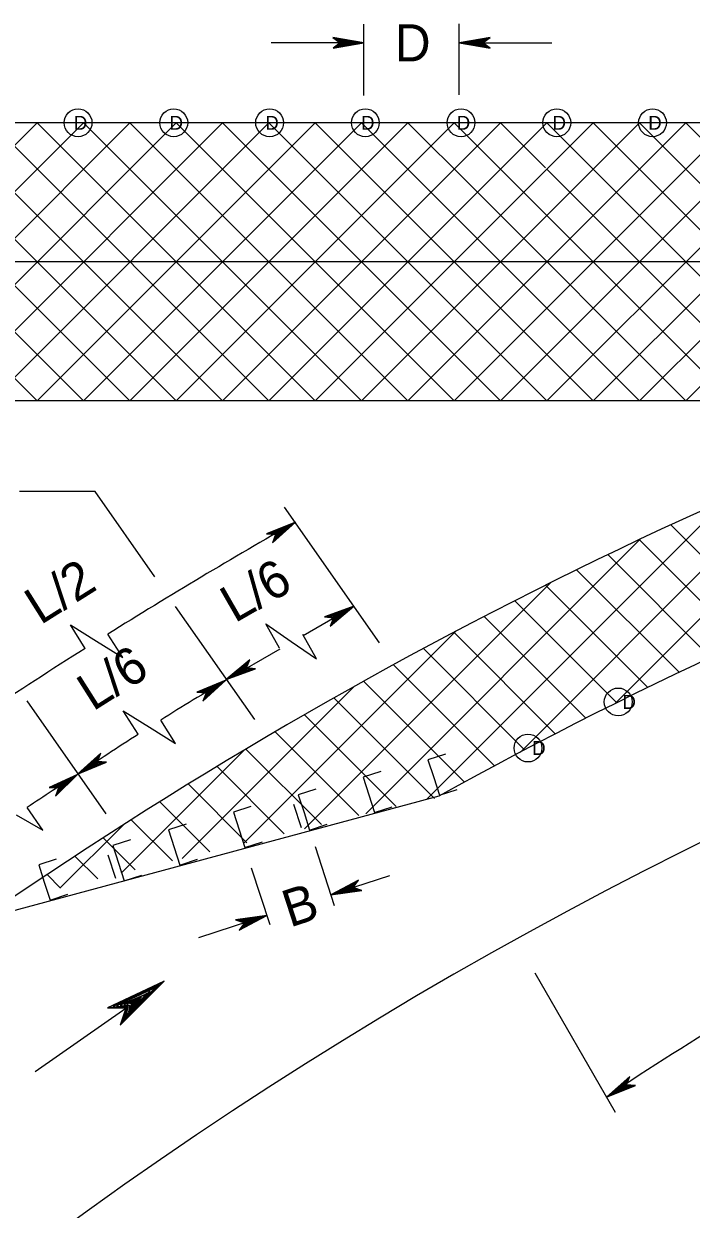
# Model space of a CAD drawing. Extents: x 499945 to 500993, y 499985 to 500645.
# Drawn here: x 500158.6 to 500230.6, y 500387.1 to 500514.9 of the extents above; entities that cross this region are included whole.
import ezdxf

# ---------------------------------------------------------------- set-up
doc = ezdxf.new("R2010")
doc.units = 0
for name, color, linetype in [('1', 7, 'Continuous'), ('24', 7, 'Continuous'), ('5', 7, 'Continuous'), ('56', 7, 'Continuous'), ('60', 7, 'Continuous')]:
    doc.layers.add(name, color=color, linetype=linetype)

msp = doc.modelspace()

# ---------------------------------------------------------------- linework, layer by layer
at = {"layer": '1'}
for p, q in [((500195.31, 500507.14), (500195.31, 500514.8)), ((500205.59, 500507.2), (500205.59, 500514.86)), ((500195.31, 500512.8), (500185.32, 500512.8)), ((500205.59, 500512.8), (500215.58, 500512.8)), ((500777, 500504.18), (500055.4, 500504.18)), ((500160.07, 500474.2), (500130.1, 500504.18)), ((500130.1, 500474.2), (500160.07, 500504.18)), ((500165.07, 500474.2), (500135.09, 500504.18)), ((500135.09, 500474.2), (500165.07, 500504.18)), ((500170.07, 500474.2), (500140.09, 500504.18)), ((500140.09, 500474.2), (500170.07, 500504.18)), ((500175.06, 500474.2), (500145.09, 500504.18)), ((500145.09, 500474.2), (500175.06, 500504.18)), ((500180.06, 500474.2), (500150.08, 500504.18)), ((500150.08, 500474.2), (500180.06, 500504.18)), ((500185.05, 500474.2), (500155.08, 500504.18)), ((500155.08, 500474.2), (500185.05, 500504.18)), ((500190.05, 500474.2), (500160.07, 500504.18)), ((500160.07, 500474.2), (500190.05, 500504.18)), ((500195.05, 500474.2), (500165.07, 500504.18)), ((500165.07, 500474.2), (500195.05, 500504.18)), ((500200.04, 500474.2), (500170.07, 500504.18)), ((500170.07, 500474.2), (500200.04, 500504.18)), ((500205.04, 500474.2), (500175.06, 500504.18)), ((500175.06, 500474.2), (500205.04, 500504.18)), ((500210.04, 500474.2), (500180.06, 500504.18)), ((500180.06, 500474.2), (500210.04, 500504.18)), ((500215.03, 500474.2), (500185.05, 500504.18)), ((500220.03, 500474.2), (500190.05, 500504.18)), ((500225.02, 500474.2), (500195.05, 500504.18)), ((500207.11, 500497.12), (500200.04, 500504.18)), ((500210.64, 500498.58), (500205.04, 500504.18)), ((500209.33, 500498.47), (500215.03, 500504.18)), ((500214.9, 500499.32), (500210.04, 500504.18)), ((500219.89, 500499.32), (500215.03, 500504.18)), ((500215.17, 500499.32), (500220.03, 500504.18)), ((500224.89, 500499.32), (500220.03, 500504.18)), ((500220.16, 500499.32), (500225.02, 500504.18)), ((500225.02, 500474.2), (500255, 500504.18)), ((500229.89, 500499.32), (500225.02, 500504.18)), ((500225.16, 500499.32), (500230.02, 500504.18)), ((500230.02, 500474.2), (500260, 500504.18)), ((500234.88, 500499.32), (500230.02, 500504.18)), ((500230.16, 500499.32), (500235.02, 500504.18)), ((500190.05, 500474.2), (500215.17, 500499.32)), ((500195.05, 500474.2), (500220.16, 500499.32)), ((500200.04, 500474.2), (500225.16, 500499.32)), ((500205.04, 500474.2), (500230.16, 500499.32)), ((500210.04, 500474.2), (500235.15, 500499.32)), ((500245.01, 500474.2), (500219.89, 500499.32)), ((500250.01, 500474.2), (500224.89, 500499.32)), ((500254.84, 500474.36), (500229.89, 500499.32)), ((500185.05, 500474.2), (500209.33, 500498.47)), ((500235.02, 500474.2), (500210.64, 500498.58)), ((500240.01, 500474.2), (500215.03, 500499.18)), ((500215.03, 500474.2), (500239.17, 500498.34)), ((500230.02, 500474.2), (500207.11, 500497.12)), ((500220.03, 500474.2), (500241.71, 500495.89)), ((500777, 500489.19), (500055.4, 500489.19)), ((500260.02, 500474.2), (500055.4, 500474.2)), ((500222.41, 500441.61), (500251.75, 500470.95)), ((500212.18, 500436.37), (500243.24, 500467.43)), ((500172.77, 500455.25), (500166.32, 500464.46)), ((500202.12, 500431.32), (500234.39, 500463.58)), ((500196.99, 500448.14), (500186.75, 500462.77)), ((500239.53, 500449.7), (500228.39, 500460.85)), ((500195.52, 500429.71), (500225.15, 500459.33)), ((500236.1, 500448.14), (500224.98, 500459.26)), ((500232.68, 500446.56), (500221.6, 500457.64)), ((500229.29, 500444.96), (500218.23, 500456.01)), ((500188.92, 500428.11), (500215.45, 500454.63)), ((500225.92, 500443.33), (500214.89, 500454.36)), ((500183.54, 500439.86), (500175, 500452.06)), ((500188.77, 500448.93), (500194.23, 500452.1)), ((500222.57, 500441.69), (500211.57, 500452.68)), ((500219.24, 500440.02), (500208.27, 500450.98)), ((500165.26, 500447.54), (500163.67, 500450.08)), ((500163.67, 500450.08), (500166.48, 500448.31)), ((500186.22, 500447.58), (500184.73, 500450.18)), ((500184.73, 500450.18), (500187.47, 500448.3)), ((500166.48, 500448.31), (500169.3, 500446.55)), ((500169.3, 500446.55), (500167.7, 500449.08)), ((500182.32, 500426.5), (500205.19, 500449.37)), ((500187.47, 500448.3), (500190.21, 500446.42)), ((500190.21, 500446.42), (500188.72, 500449.02)), ((500215.93, 500438.33), (500204.99, 500449.27)), ((500180.42, 500444.11), (500186.27, 500447.49)), ((500212.64, 500436.62), (500201.73, 500447.53)), ((500209.38, 500434.89), (500198.49, 500445.77)), ((500175.72, 500424.9), (500194.25, 500443.43)), ((500206.14, 500433.13), (500195.27, 500444)), ((500167.52, 500429.7), (500158.99, 500441.87)), ((500202.91, 500431.36), (500192.07, 500442.2)), ((500170.96, 500438.28), (500169.36, 500440.81)), ((500169.36, 500440.81), (500172.18, 500439.05)), ((500175, 500437.29), (500173.4, 500439.82)), ((500198.78, 500430.5), (500188.89, 500440.39)), ((500172.18, 500439.05), (500175, 500437.29)), ((500194.76, 500429.53), (500185.73, 500438.55)), ((500169.12, 500423.3), (500182.42, 500436.59)), ((500190.74, 500428.55), (500182.59, 500436.69)), ((500186.72, 500427.57), (500179.47, 500434.82)), ((500182.7, 500426.6), (500176.37, 500432.93)), ((500160.7, 500427.94), (500159, 500430.41)), ((500178.68, 500425.62), (500173.29, 500431.01)), ((500157.81, 500429.59), (500160.7, 500427.94)), ((500174.66, 500424.64), (500170.22, 500429.08)), ((500162.52, 500421.69), (500169.37, 500428.53)), ((500170.64, 500423.66), (500167.18, 500427.13)), ((500190.04, 500426.19), (500192.11, 500419.83)), ((500166.62, 500422.69), (500164.15, 500425.16)), ((500162.6, 500421.71), (500161.14, 500423.17)), ((500183.17, 500423.9), (500185.16, 500417.79)), ((500198.07, 500423.03), (500191.73, 500420.98)), ((500184.85, 500418.74), (500177.47, 500416.34)), ((500222.43, 500397.54), (500213.77, 500412.55))]:
    msp.add_line(p, q, dxfattribs=at)
for centre, radius, start, end in [((500438.27, 500007.45), 499.62, 110.8985, 129.4898), ((500436.78, 500010.11), 464.3, 91.723, 128.6223), ((500436.78, 500010.11), 481.81, 109.8807, 118.9738), ((500483.59, 499943.2), 596.4, 119.71858, 121.98201), ((500483.59, 499943.2), 596.4, 122.25893, 124.7212), ((500351.04, 500156.84), 334.11, 120.7072, 122.1186), ((500351.04, 500156.84), 334.11, 122.6129, 123.9505), ((500288.36, 500238.17), 231.7, 122.3322, 123.9381)]:
    msp.add_arc(centre, radius, start, end, dxfattribs=at)
at = {"layer": '24'}
msp.add_line((500159.87, 500401.93), (500169.64, 500408.77), dxfattribs=at)
for points in [[(500195.31, 500512.8), (500191.96, 500513.39), (500192.76, 500512.8), (500191.98, 500512.22), (500195.31, 500512.8), (500195.09, 500512.79), (500192.05, 500513.35), (500192.82, 500512.79), (500192.11, 500512.26), (500194.97, 500512.78), (500194.85, 500512.8), (500192.26, 500513.26), (500192.84, 500512.79), (500192.24, 500512.34), (500194.8, 500512.8), (500194.69, 500512.78), (500192.42, 500513.19), (500192.86, 500512.8), (500192.41, 500512.39), (500194.37, 500512.78), (500194.18, 500512.78), (500192.59, 500513.11), (500192.9, 500512.81), (500192.57, 500512.48), (500194.15, 500512.8), (500193.97, 500512.81), (500192.77, 500513.01), (500193, 500512.78), (500192.75, 500512.55), (500193.8, 500512.8), (500193.63, 500512.82), (500192.92, 500512.95), (500193.03, 500512.79), (500192.84, 500512.61), (500193.55, 500512.8), (500193.08, 500512.91), (500193.15, 500512.78), (500192.94, 500512.65), (500193.43, 500512.78), (500193.12, 500512.86), (500193.25, 500512.76), (500193.1, 500512.7), (500193.25, 500512.79), (500193.17, 500512.81)], [(500205.59, 500512.8), (500208.94, 500512.21), (500208.14, 500512.8), (500208.92, 500513.38), (500205.59, 500512.8), (500205.81, 500512.81), (500208.85, 500512.25), (500208.08, 500512.81), (500208.79, 500513.34), (500205.93, 500512.82), (500206.04, 500512.8), (500208.64, 500512.34), (500208.06, 500512.81), (500208.66, 500513.26), (500206.09, 500512.8), (500206.21, 500512.82), (500208.48, 500512.41), (500208.04, 500512.8), (500208.49, 500513.21), (500206.53, 500512.82), (500206.72, 500512.82), (500208.31, 500512.49), (500208, 500512.79), (500208.33, 500513.12), (500206.75, 500512.8), (500206.93, 500512.79), (500208.13, 500512.58), (500207.9, 500512.82), (500208.15, 500513.05), (500207.1, 500512.8), (500207.26, 500512.78), (500207.98, 500512.65), (500207.86, 500512.81), (500208.06, 500512.99), (500207.35, 500512.8), (500207.82, 500512.69), (500207.75, 500512.82), (500207.96, 500512.94), (500207.47, 500512.82), (500207.78, 500512.74), (500207.65, 500512.84), (500207.8, 500512.9), (500207.65, 500512.81), (500207.73, 500512.79)], [(500187.93, 500461.16), (500184.8, 500459.88), (500185.79, 500459.81), (500185.44, 500458.91), (500187.93, 500461.16), (500187.75, 500461.04), (500184.91, 500459.9), (500185.85, 500459.84), (500185.53, 500459.02), (500187.65, 500460.96), (500187.55, 500460.92), (500185.12, 500459.93), (500185.86, 500459.85), (500185.6, 500459.15), (500187.51, 500460.89), (500187.42, 500460.82), (500185.3, 500459.96), (500185.88, 500459.86), (500185.71, 500459.28), (500187.15, 500460.65), (500186.99, 500460.55), (500185.48, 500459.98), (500185.9, 500459.89), (500185.8, 500459.44), (500186.95, 500460.54), (500186.8, 500460.46), (500185.69, 500460), (500186, 500459.92), (500185.91, 500459.6), (500186.67, 500460.36), (500186.52, 500460.29), (500185.84, 500460.02), (500186.02, 500459.95), (500185.96, 500459.7), (500186.45, 500460.23), (500186, 500460.07), (500186.12, 500460), (500186.02, 500459.78), (500186.36, 500460.15), (500186.06, 500460.05), (500186.22, 500460.04), (500186.13, 500459.91), (500186.21, 500460.06), (500186.13, 500460.04)], [(500194.23, 500452.1), (500191.06, 500450.95), (500192.04, 500450.84), (500191.66, 500449.95), (500194.23, 500452.1), (500194.05, 500451.98), (500191.16, 500450.96), (500192.1, 500450.86), (500191.75, 500450.05), (500193.95, 500451.91), (500193.84, 500451.87), (500191.38, 500450.98), (500192.11, 500450.87), (500191.82, 500450.18), (500193.8, 500451.85), (500193.71, 500451.78), (500191.56, 500451.01), (500192.13, 500450.89), (500191.94, 500450.31), (500193.43, 500451.62), (500193.27, 500451.52), (500191.74, 500451.02), (500192.16, 500450.91), (500192.03, 500450.46), (500193.23, 500451.52), (500193.08, 500451.44), (500191.95, 500451.03), (500192.26, 500450.94), (500192.16, 500450.62), (500192.94, 500451.35), (500192.79, 500451.28), (500192.1, 500451.05), (500192.28, 500450.97), (500192.2, 500450.72), (500192.72, 500451.23), (500192.26, 500451.09), (500192.38, 500451.01), (500192.27, 500450.8), (500192.63, 500451.15), (500192.32, 500451.07), (500192.48, 500451.04), (500192.39, 500450.92), (500192.47, 500451.07), (500192.39, 500451.05)], [(500180.44, 500444.17), (500183.62, 500445.32), (500182.64, 500445.43), (500183.02, 500446.32), (500180.44, 500444.17), (500180.63, 500444.29), (500183.52, 500445.31), (500182.58, 500445.41), (500182.93, 500446.22), (500180.73, 500444.36), (500180.84, 500444.4), (500183.3, 500445.28), (500182.57, 500445.4), (500182.86, 500446.09), (500180.88, 500444.42), (500180.97, 500444.49), (500183.12, 500445.26), (500182.55, 500445.38), (500182.74, 500445.96), (500181.25, 500444.65), (500181.41, 500444.75), (500182.94, 500445.25), (500182.52, 500445.36), (500182.65, 500445.81), (500181.44, 500444.75), (500181.6, 500444.83), (500182.73, 500445.24), (500182.42, 500445.33), (500182.52, 500445.65), (500181.74, 500444.92), (500181.89, 500444.99), (500182.58, 500445.22), (500182.4, 500445.3), (500182.48, 500445.55), (500181.96, 500445.04), (500182.42, 500445.18), (500182.3, 500445.26), (500182.41, 500445.47), (500182.05, 500445.12), (500182.36, 500445.2), (500182.2, 500445.23), (500182.29, 500445.35), (500182.21, 500445.2), (500182.29, 500445.22)], [(500180.42, 500444.11), (500177.3, 500442.83), (500178.29, 500442.75), (500177.94, 500441.85), (500180.42, 500444.11), (500180.24, 500443.98), (500177.4, 500442.84), (500178.34, 500442.78), (500178.03, 500441.96), (500180.14, 500443.91), (500180.04, 500443.87), (500177.62, 500442.87), (500178.36, 500442.79), (500178.09, 500442.09), (500180, 500443.84), (500179.92, 500443.77), (500177.79, 500442.9), (500178.37, 500442.81), (500178.21, 500442.23), (500179.64, 500443.59), (500179.49, 500443.49), (500177.98, 500442.92), (500178.4, 500442.84), (500178.29, 500442.38), (500179.45, 500443.49), (500179.29, 500443.4), (500178.18, 500442.94), (500178.5, 500442.87), (500178.41, 500442.54), (500179.16, 500443.31), (500179.01, 500443.23), (500178.33, 500442.97), (500178.52, 500442.89), (500178.45, 500442.64), (500178.95, 500443.17), (500178.49, 500443.02), (500178.62, 500442.95), (500178.51, 500442.73), (500178.86, 500443.1), (500178.56, 500443), (500178.72, 500442.98), (500178.63, 500442.85), (500178.7, 500443.01), (500178.63, 500442.98)], [(500164.44, 500433.99), (500167.57, 500435.28), (500166.58, 500435.35), (500166.93, 500436.25), (500164.44, 500433.99), (500164.63, 500434.12), (500167.47, 500435.26), (500166.53, 500435.32), (500166.84, 500436.14), (500164.72, 500434.19), (500164.82, 500434.24), (500167.25, 500435.23), (500166.51, 500435.31), (500166.77, 500436.01), (500164.87, 500434.26), (500164.95, 500434.34), (500167.07, 500435.2), (500166.5, 500435.29), (500166.66, 500435.87), (500165.22, 500434.51), (500165.38, 500434.61), (500166.89, 500435.18), (500166.47, 500435.27), (500166.57, 500435.72), (500165.42, 500434.61), (500165.57, 500434.7), (500166.69, 500435.16), (500166.37, 500435.23), (500166.46, 500435.56), (500165.71, 500434.79), (500165.86, 500434.87), (500166.53, 500435.14), (500166.35, 500435.21), (500166.42, 500435.46), (500165.92, 500434.93), (500166.37, 500435.08), (500166.25, 500435.16), (500166.35, 500435.37), (500166.01, 500435.01), (500166.31, 500435.1), (500166.15, 500435.12), (500166.24, 500435.25), (500166.17, 500435.09), (500166.24, 500435.12)], [(500164.44, 500433.95), (500161.37, 500432.56), (500162.36, 500432.52), (500162.04, 500431.6), (500164.44, 500433.95), (500164.27, 500433.82), (500161.47, 500432.57), (500162.41, 500432.55), (500162.13, 500431.72), (500164.17, 500433.75), (500164.07, 500433.7), (500161.69, 500432.62), (500162.43, 500432.56), (500162.19, 500431.85), (500164.03, 500433.67), (500163.95, 500433.59), (500161.86, 500432.65), (500162.44, 500432.58), (500162.3, 500431.99), (500163.68, 500433.41), (500163.53, 500433.3), (500162.05, 500432.68), (500162.47, 500432.61), (500162.38, 500432.15), (500163.49, 500433.3), (500163.34, 500433.21), (500162.25, 500432.7), (500162.57, 500432.64), (500162.49, 500432.31), (500163.21, 500433.11), (500163.06, 500433.02), (500162.4, 500432.73), (500162.59, 500432.67), (500162.53, 500432.41), (500163, 500432.96), (500162.56, 500432.79), (500162.68, 500432.72), (500162.59, 500432.5), (500162.92, 500432.88), (500162.62, 500432.77), (500162.78, 500432.76), (500162.7, 500432.63), (500162.76, 500432.79), (500162.69, 500432.76)], [(500191.73, 500420.98), (500195.1, 500421.45), (500194.16, 500421.76), (500194.72, 500422.56), (500191.73, 500420.98), (500191.94, 500421.05), (500195, 500421.46), (500194.1, 500421.75), (500194.61, 500422.47), (500192.05, 500421.1), (500192.16, 500421.12), (500194.78, 500421.48), (500194.08, 500421.75), (500194.51, 500422.36), (500192.21, 500421.13), (500192.31, 500421.18), (500194.6, 500421.49), (500194.06, 500421.73), (500194.36, 500422.26), (500192.62, 500421.28), (500192.8, 500421.34), (500194.41, 500421.52), (500194.03, 500421.71), (500194.24, 500422.13), (500192.84, 500421.33), (500193.01, 500421.38), (500194.21, 500421.56), (500193.92, 500421.71), (500194.09, 500422), (500193.16, 500421.44), (500193.33, 500421.48), (500194.06, 500421.57), (500193.89, 500421.69), (500194.02, 500421.92), (500193.41, 500421.52), (500193.89, 500421.56), (500193.78, 500421.66), (500193.94, 500421.85), (500193.52, 500421.57), (500193.83, 500421.59), (500193.68, 500421.65), (500193.8, 500421.75), (500193.69, 500421.62), (500193.77, 500421.63)], [(500184.85, 500418.74), (500181.48, 500418.27), (500182.42, 500417.95), (500181.86, 500417.16), (500184.85, 500418.74), (500184.64, 500418.67), (500181.58, 500418.25), (500182.49, 500417.96), (500181.97, 500417.24), (500184.53, 500418.62), (500184.42, 500418.6), (500181.8, 500418.24), (500182.5, 500417.97), (500182.07, 500417.35), (500184.37, 500418.58), (500184.27, 500418.53), (500181.98, 500418.22), (500182.52, 500417.98), (500182.22, 500417.46), (500183.96, 500418.43), (500183.78, 500418.38), (500182.17, 500418.19), (500182.55, 500418), (500182.34, 500417.58), (500183.74, 500418.38), (500183.57, 500418.33), (500182.37, 500418.16), (500182.66, 500418.01), (500182.49, 500417.72), (500183.42, 500418.27), (500183.25, 500418.24), (500182.53, 500418.15), (500182.69, 500418.03), (500182.56, 500417.8), (500183.17, 500418.2), (500182.69, 500418.16), (500182.8, 500418.06), (500182.64, 500417.87), (500183.07, 500418.14), (500182.75, 500418.12), (500182.9, 500418.06), (500182.78, 500417.96), (500182.89, 500418.1), (500182.81, 500418.09)], [(500173.78, 500411.67), (500167.66, 500408.82), (500169.64, 500408.77), (500169.03, 500406.93), (500173.78, 500411.67), (500173.43, 500411.41), (500167.87, 500408.86), (500169.75, 500408.83), (500169.2, 500407.16), (500173.24, 500411.26), (500173.04, 500411.16), (500168.29, 500408.95), (500169.78, 500408.85), (500169.32, 500407.43), (500172.96, 500411.1), (500172.8, 500410.95), (500168.64, 500409.03), (500169.81, 500408.89), (500169.54, 500407.71), (500172.27, 500410.58), (500171.97, 500410.36), (500169.01, 500409.08), (500169.85, 500408.95), (500169.69, 500408.02), (500171.89, 500410.35), (500171.59, 500410.16), (500169.41, 500409.14), (500170.05, 500409.02), (500169.91, 500408.36), (500171.33, 500409.96), (500171.04, 500409.79), (500169.72, 500409.2), (500170.09, 500409.07), (500169.98, 500408.56), (500170.92, 500409.67), (500170.03, 500409.32), (500170.29, 500409.18), (500170.1, 500408.74), (500170.75, 500409.51), (500170.16, 500409.28), (500170.48, 500409.26), (500170.31, 500409), (500170.44, 500409.32), (500170.3, 500409.26)], [(500221.47, 500399.17), (500224.6, 500400.42), (500223.62, 500400.5), (500223.97, 500401.4), (500221.47, 500399.17), (500221.65, 500399.29), (500224.5, 500400.41), (500223.56, 500400.47), (500223.88, 500401.29), (500221.75, 500399.36), (500221.85, 500399.41), (500224.28, 500400.37), (500223.55, 500400.46), (500223.81, 500401.16), (500221.89, 500399.43), (500221.98, 500399.51), (500224.11, 500400.35), (500223.53, 500400.45), (500223.7, 500401.03), (500222.25, 500399.67), (500222.41, 500399.77), (500223.92, 500400.33), (500223.5, 500400.42), (500223.61, 500400.88), (500222.45, 500399.78), (500222.6, 500399.86), (500223.72, 500400.31), (500223.4, 500400.39), (500223.49, 500400.71), (500222.74, 500399.96), (500222.89, 500400.03), (500223.57, 500400.29), (500223.38, 500400.36), (500223.45, 500400.62), (500222.95, 500400.09), (500223.41, 500400.24), (500223.28, 500400.31), (500223.39, 500400.53), (500223.04, 500400.17), (500223.34, 500400.26), (500223.18, 500400.28), (500223.27, 500400.41), (500223.2, 500400.25), (500223.27, 500400.28)]]:
    msp.add_lwpolyline(points, dxfattribs=at)
msp.add_arc((500353.91, 500205.16), 234.91, 116.0291, 124.3201, dxfattribs=at)
at = {"layer": '5'}
for p, q in [((500488.97, 500504.18), (500055.4, 500504.18)), ((500166.32, 500464.46), (500158.19, 500464.46)), ((500203.38, 500431.62), (500154.4, 500418.43))]:
    msp.add_line(p, q, dxfattribs=at)
at = {"layer": '56'}
for p, q in [((500187.71, 500430.76), (500188.53, 500428.25)), ((500167.71, 500425.29), (500168.53, 500422.77))]:
    msp.add_line(p, q, dxfattribs=at)
for points in [[(500204.12, 500436.15), (500202.22, 500435.53), (500202.84, 500433.63), (500203.46, 500431.73), (500205.36, 500432.35)], [(500197.13, 500434.26), (500195.23, 500433.65), (500195.84, 500431.75), (500196.46, 500429.85), (500198.36, 500430.46)], [(500190.13, 500432.38), (500188.23, 500431.76), (500188.85, 500429.86), (500189.46, 500427.96), (500191.36, 500428.58)], [(500190.13, 500432.38), (500188.23, 500431.76), (500188.85, 500429.86), (500189.46, 500427.96), (500191.36, 500428.58)], [(500183.13, 500430.5), (500181.23, 500429.88), (500181.85, 500427.98), (500182.46, 500426.08), (500184.37, 500426.69)], [(500176.13, 500428.61), (500174.23, 500427.99), (500174.85, 500426.09), (500175.47, 500424.19), (500177.37, 500424.81)], [(500170.13, 500426.9), (500168.23, 500426.29), (500168.84, 500424.39), (500169.46, 500422.49), (500171.36, 500423.1)], [(500162.14, 500424.84), (500160.24, 500424.23), (500160.85, 500422.33), (500161.47, 500420.42), (500163.37, 500421.04)]]:
    msp.add_lwpolyline(points, dxfattribs=at)
for centre in [(500164.49, 500504.18), (500174.81, 500504.18), (500185.14, 500504.18), (500195.46, 500504.18), (500205.78, 500504.18), (500216.11, 500504.18), (500226.43, 500504.18), (500222.73, 500441.77), (500213, 500436.8)]:
    msp.add_circle(centre, 1.5, dxfattribs=at)
at = {"layer": '60'}
for centre in [(500164.49, 500504.18), (500174.81, 500504.18), (500185.14, 500504.18), (500195.46, 500504.18), (500205.78, 500504.18), (500216.11, 500504.18), (500226.43, 500504.18), (500222.73, 500441.77), (500213, 500436.8)]:
    msp.add_circle(centre, 1.5, dxfattribs=at)

# ---------------------------------------------------------------- texts
at = {"layer": '1'}
msp.add_text('D', height=4, dxfattribs=at).set_placement((500198.64, 500510.8))
msp.add_text('B', height=4, rotation=17.9994, dxfattribs=at).set_placement((500187.33, 500417.44))
at = {"layer": '5'}
for s, rotation, p in [('L/6', 29.8822, (500181.38, 500450.22)), ('L/2', 32.2198, (500160.43, 500450.01)), ('L/6', 32.3305, (500166.09, 500440.71))]:
    msp.add_text(s, height=4, rotation=rotation, dxfattribs=at).set_placement(p)
at = {"layer": '56'}
for p in [(500164.03, 500503.43), (500174.35, 500503.43), (500184.68, 500503.43), (500195, 500503.43), (500205.32, 500503.43), (500215.65, 500503.43), (500225.97, 500503.43), (500223.19, 500441.02), (500213.46, 500436.05)]:
    msp.add_text('D', height=1.5, dxfattribs=at).set_placement(p)

doc.saveas('drawing.dxf')
